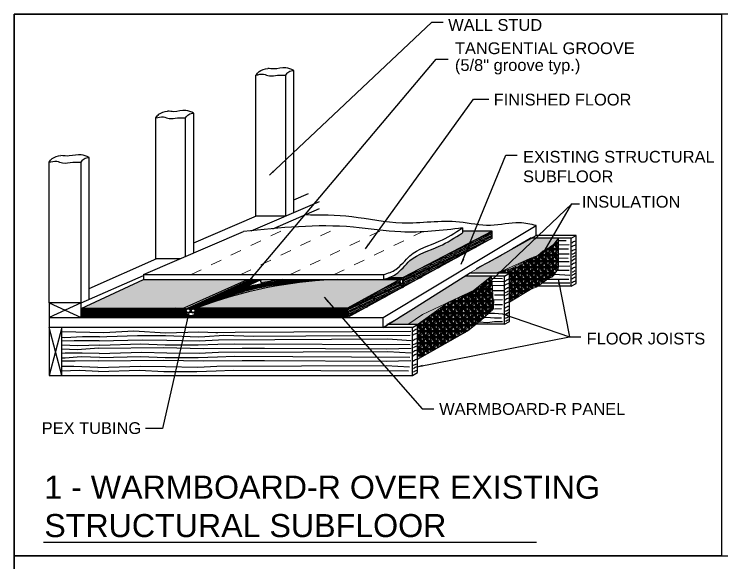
# Paper-space layout 'WB-R INST' of a CAD drawing. Header units: inches. Extents: x 0.2 to 34.4, y 0.5 to 23.
# Drawn here: x 0.19 to 6.58, y 18.05 to 23 of the extents above; entities that cross this region are included whole.
import ezdxf
from ezdxf.enums import TextEntityAlignment as Align

# ---------------------------------------------------------------- set-up
doc = ezdxf.new("R2010")
doc.units = ezdxf.units.IN
doc.header["$MEASUREMENT"] = 0
doc.linetypes.add('ACAD_ISO07W100', pattern=[3, 0, -3])
for name, color, linetype, lineweight in [('B_Schedules', 7, 'Continuous', 13), ('D_insulation', 211, 'Continuous', 13), ('D_insulation paper', 42, 'Continuous', 13), ('W_Grooves', 7, 'Continuous', 5), ('W_Panel', 7, 'Continuous', 40)]:
    doc.layers.add(name, color=color, linetype=linetype, lineweight=lineweight)
for name, color, linetype in [('D_Details', 7, 'Continuous'), ('D_i joists', 44, 'Continuous'), ('D_PEX TUBING', 6, 'Continuous'), ('D_wall', 7, 'Continuous'), ('S_PANEL DETAIL', 7, 'Continuous'), ('Title Block', 7, 'Continuous')]:
    doc.layers.add(name, color=color, linetype=linetype)
doc.styles.get("Standard").update_dxf_attribs({"font": 'arial.ttf'})
doc.dimstyles.get("Standard").update_dxf_attribs({"dimtxt": 4, "dimasz": 6, "dimexe": 0.18, "dimexo": 0.0625, "dimgap": 0.09, "dimtad": 0, "dimtih": 1, "dimtoh": 1, "dimdec": 4, "dimzin": 0, "dimdsep": 46, "dimlunit": 4, "dimtxsty": 'Standard', "dimcen": 0.09, "dimadec": 0, "dimazin": 0, "dimtfac": 1, "dimtdec": 4, "dimtofl": 0, "dimtmove": 0, "dimatfit": 3, "dimfxl": 1, "dimtolj": 1, "dimtzin": 0, "dimarcsym": 0})

# ---------------------------------------------------------------- blocks, each defined once
blk = doc.blocks.new('WB-R Title Block')
at = {"layer": 'Title Block', "lineweight": 30}
blk.add_lwpolyline([(0, 0), (31.625, 0), (31.625, 22.49999999999989), (0, 22.49999999999989)], close=True, dxfattribs=at)
at = {"layer": 'Title Block'}
for tag, p in [('DATE', (33.4044857359095, 1.9336289545912)), ('DESIGNER', (33.50615060784051, 1.286022669292265)), ('REVIEWED', (33.64260138422199, 0.9866890324118458))]:
    blk.add_attdef(tag, text='', height=0.125, dxfattribs=at).set_placement(p, align=Align.MIDDLE_CENTER)
blk = doc.blocks.new('WB-R Over Existing Subfloor')
at = {"layer": 'D_insulation'}
h = blk.add_hatch(dxfattribs=at)
h.set_pattern_fill('ESCHER', color=256, scale=6, style=0)
h.set_pattern_definition([(59.99999999999999, (1143.065734798249, -1118.747225983207), (-7.199999997187184, -1.623978285181238e-09), [6.600000000000001, -0.6000000000000001]), (180, (1143.065734798249, -1118.747225983207), (3.599999999999999, -6.235382904), [6.600000000000001, -0.6000000000000001]), (300.0000000000001, (1143.065734798249, -1118.747225983207), (7.199999997187184, -1.623978285181238e-09), [6.600000000000001, -0.6000000000000001]), (59.99999999999999, (1143.665734798249, -1118.747225983207), (-7.199999997187184, -1.623978285181238e-09), [1.2, -6]), (300.0000000000001, (1143.665734798249, -1118.747225983207), (7.199999997187184, -1.623978285181238e-09), [1.2, -6]), (59.99999999999999, (1142.765734798249, -1118.227610743206), (-7.199999997187184, -1.623978285181238e-09), [1.2, -6]), (180, (1142.765734798249, -1118.227610743206), (3.599999999999999, -6.235382904), [1.2, -6]), (300.0000000000001, (1142.765734798249, -1119.266841223207), (7.199999997187184, -1.623978285181238e-09), [1.2, -6]), (180, (1142.765734798249, -1119.266841223207), (3.599999999999999, -6.235382904), [1.2, -6]), (59.99999999999999, (1140.665734798249, -1118.747225983207), (-7.199999997187184, -1.623978285181238e-09), [1.2, -6]), (300.0000000000001, (1140.665734798249, -1118.747225983207), (7.199999997187184, -1.623978285181238e-09), [1.2, -6]), (59.99999999999999, (1144.265734798249, -1120.825686949207), (-7.199999997187184, -1.623978285181238e-09), [1.2, -6]), (180, (1144.265734798249, -1120.825686949207), (3.599999999999999, -6.235382904), [1.2, -6]), (300.0000000000001, (1144.265734798249, -1116.668765017206), (7.199999997187184, -1.623978285181238e-09), [1.2, -6]), (180, (1144.265734798249, -1116.668765017206), (3.599999999999999, -6.235382904), [1.2, -6]), (0, (1144.265734798249, -1117.707995497207), (-3.6, 6.235382904), [4.199999999999999, -3]), (0, (1144.265734798249, -1119.786456469206), (-3.6, 6.235382904), [4.199999999999999, -3]), (120, (1143.365734798248, -1117.188380257207), (-7.199999997187184, 1.623980949716497e-09), [4.199999999999995, -2.999999999999998]), (120, (1141.565734798249, -1118.227610743206), (-7.199999997187184, 1.623980949716497e-09), [4.199999999999995, -2.999999999999998]), (240, (1141.565734798249, -1119.266841223207), (3.599999997187182, -6.235382905623981), [4.199999999999999, -3]), (240, (1143.365734798248, -1120.306071709207), (3.599999997187182, -6.235382905623981), [4.199999999999999, -3])])
h.paths.add_polyline_path([(546.3424889511589, 272.092486380744), (541.1697166939193, 265.3609220901844), (537.6354607975154, 263.2136065876102), (530.2735611568714, 258.8298915631594), (524.6045631827365, 254.0705809530327), (516.486523991618, 251.0310074335712), (503.972751534915, 242.906435460769), (480.6765740107439, 235.5121187994073), (495.163351333169, 235.5121187994073), (495.0757375010508, 205.3211720245781), (517.1434615586113, 218.7547838812743), (519.5393035806992, 219.8433203841259), (523.7864513744644, 221.4761375964436), (526.8356876313846, 223.4355057931671), (531.9675126119328, 227.1480112619747), (535.4523513415406, 229.9782236106685), (539.1550007815167, 231.6110283649168), (541.7686345658076, 234.0058186375818), (543.6199592858247, 236.8360309862755), (545.9068864785295, 239.7750895103954), (546.3424889511589, 243.0407114769614)])
h = blk.add_hatch(dxfattribs=at)
h.set_pattern_fill('ESCHER', color=256, scale=6, style=0)
h.set_pattern_definition([(59.99999999999999, (1123.820957276956, -1129.283038678106), (-7.199999997187184, -1.623978285181238e-09), [6.600000000000001, -0.6000000000000001]), (180, (1123.820957276956, -1129.283038678106), (3.599999999999999, -6.235382904), [6.600000000000001, -0.6000000000000001]), (300.0000000000001, (1123.820957276956, -1129.283038678106), (7.199999997187184, -1.623978285181238e-09), [6.600000000000001, -0.6000000000000001]), (59.99999999999999, (1124.420957276956, -1129.283038678106), (-7.199999997187184, -1.623978285181238e-09), [1.2, -6]), (300.0000000000001, (1124.420957276956, -1129.283038678106), (7.199999997187184, -1.623978285181238e-09), [1.2, -6]), (59.99999999999999, (1123.520957276956, -1128.763423438106), (-7.199999997187184, -1.623978285181238e-09), [1.2, -6]), (180, (1123.520957276956, -1128.763423438106), (3.599999999999999, -6.235382904), [1.2, -6]), (300.0000000000001, (1123.520957276956, -1129.802653918106), (7.199999997187184, -1.623978285181238e-09), [1.2, -6]), (180, (1123.520957276956, -1129.802653918106), (3.599999999999999, -6.235382904), [1.2, -6]), (59.99999999999999, (1121.420957276956, -1129.283038678106), (-7.199999997187184, -1.623978285181238e-09), [1.2, -6]), (300.0000000000001, (1121.420957276956, -1129.283038678106), (7.199999997187184, -1.623978285181238e-09), [1.2, -6]), (59.99999999999999, (1125.020957276956, -1131.361499644107), (-7.199999997187184, -1.623978285181238e-09), [1.2, -6]), (180, (1125.020957276956, -1131.361499644107), (3.599999999999999, -6.235382904), [1.2, -6]), (300.0000000000001, (1125.020957276956, -1127.204577712106), (7.199999997187184, -1.623978285181238e-09), [1.2, -6]), (180, (1125.020957276956, -1127.204577712106), (3.599999999999999, -6.235382904), [1.2, -6]), (0, (1125.020957276956, -1128.243808192106), (-3.6, 6.235382904), [4.199999999999999, -3]), (0, (1125.020957276956, -1130.322269164106), (-3.6, 6.235382904), [4.199999999999999, -3]), (120, (1124.120957276955, -1127.724192952106), (-7.199999997187184, 1.623980949716497e-09), [4.199999999999996, -2.999999999999998]), (120, (1122.320957276956, -1128.763423438106), (-7.199999997187184, 1.623980949716497e-09), [4.199999999999996, -2.999999999999998]), (240, (1122.320957276956, -1129.802653918106), (3.599999997187182, -6.235382905623981), [4.199999999999999, -3]), (240, (1124.120957276955, -1130.841884404106), (3.599999997187182, -6.235382905623981), [4.199999999999999, -3])])
h.paths.add_polyline_path([(478.7059337809114, 206.7443902662772), (477.8525794404486, 210.4636601845259), (477.6770581952514, 215.8105161008334), (477.5015369500543, 221.15737201714), (477.3023743414633, 223.0825474466183), (477.1032117328723, 225.0077228760965), (476.7472085365989, 228.6860937183246), (476.3912053403255, 232.3644645605518), (457.6511487980406, 217.7496066168042), (445.2958004175416, 211.732823387697), (431.7262346025673, 205.4082262029542), (399.3718653442629, 182.5995373615187), (399.3718653442629, 145.9646613981931), (451.2962220268018, 175.1555593576913), (465.4747698585779, 186.3533469593085), (478.3112292291989, 198.0356844512271), (478.7453008515076, 199.0278446079683), (478.7911730220949, 199.6023085079833)])
at = {"layer": 'D_insulation paper'}
for points in [[(515.6744730743994, 250.4474702252082), (524.6095643745575, 254.1578367205111), (530.3268182415923, 258.8283615932705), (542.8358451205968, 266.7622425066456), (546.2271289951823, 271.8756876233638), (516.9169513702, 271.8756876233638), (498.445059675978, 261.2481191319011), (473.8247586881625, 247.4583166567918), (453.5412395601288, 235.5121187994073), (480.6765740107439, 235.5121187994073), (488.9591602405635, 238.0036567690395), (497.2417464703831, 240.4951947386717)], [(476.3388743407122, 232.3911979152654), (448.6960404981437, 232.5348412323574), (395.2431595719609, 198.8751305140022), (379.4171534761335, 189.0405787369518), (367.2332986088659, 182.1784221660919), (398.9583989460734, 182.1860672655894), (431.1040785565965, 205.2578269565674), (457.6210541405744, 217.7566220796652)]]:
    blk.add_hatch(color=256, dxfattribs=at).paths.add_polyline_path(points)
at = {"layer": 'W_Grooves', "ltscale": 0.8}
h = blk.add_hatch(dxfattribs=at)
h.set_pattern_fill('AR-SAND', color=93, scale=0.99)
h.set_pattern_definition([(37.50000000000001, (1087.236274961033, -1148.314442165654), (-0.06236342452851208, 1.907555531323027), [0, -1.5048, 0, -1.683, 0, -1.60875]), (7.499999999999999, (1087.236274961033, -1148.314442165654), (1.75207893821505, 2.793924604577443), [0, -0.8118, 0, -1.3563, 0, -0.51975]), (327.5, (1086.018574961034, -1148.314442165654), (3.08300044313398, 0.005602463001594853), [0, -0.495, 0, -1.782, 0, -2.3265]), (317.5, (1086.018574961034, -1148.314442165654), (2.97606533852657, 0.8688988092849066), [0, -0.2475, 0, -1.1682, 0, -1.3365])])
edge = h.paths.add_edge_path()
edge.add_line((477.0578338489304, 279.4903778437401), (446.1190840333875, 279.4225274269993))
edge.add_line((446.1190840333875, 279.4225274269993), (446.1190840333875, 277.6085517744104))
edge.add_spline(control_points=[(446.1190840333875, 277.6085517744104), (438.3449537416442, 272.5733663988901), (421.0102125452837, 261.3459194582276), (392.8633829229138, 254.4554142168151), (380.8334009976793, 235.9877635193418), (372.5209693506466, 232.0987721239794), (370.2130924051849, 231.209902617169)], knot_values=[6.526830471109463, 6.526830471109463, 6.526830471109463, 6.526830471109463, 34.34241451801503, 68.5499677975873, 88.89485326417784, 96.26559115574706, 96.26559115574706, 96.26559115574706, 96.26559115574706], degree=3, periodic=0)
edge.add_line((370.2130924051849, 231.2099026171691), (384.5190397249462, 231.2099026171691))
edge.add_line((384.5190397249462, 231.2099026171691), (477.0578338489304, 279.4903778437401))
edge = h.paths.add_edge_path()
edge.add_ellipse((305.6495461199411, -84.60140351635619), major_axis=(369.9861799333856, 68.54698400630978), ratio=0.8280248323377262, start_angle=79.69620310133868, end_angle=102.5892979505117)
edge.add_line((169.613021183431, 199.4501665098505), (326.4410584308353, 199.2143337533107))
edge.add_line((326.4410584308353, 199.2143337533107), (380.7801692269895, 229.094912294805))
edge.add_line((380.7801692269895, 229.094912294805), (363.9873659134435, 229.0949122948041))
edge.add_spline(control_points=[(363.9873659134435, 229.0949122948041), (363.9681299631994, 229.0888044168545), (363.9488939559788, 229.0826966240722), (363.9296579487582, 229.0765888312899)], knot_values=[0, 0, 0, 0, 0.05922461868109836, 0.05922461868109836, 0.05922461868109836, 0.05922461868109836], degree=3, periodic=0)
edge.add_line((363.9296581926593, 229.0765888312899), (315.9847482602302, 229.0765888312899))
h.paths.add_polyline_path([(113.6448821641734, 229.0765888312899), (48.63137967887081, 198.7901196361681), (156.20069072349, 199.4496441646061), (222.0255724624221, 229.0765888312899)])
at = {"layer": 'W_Panel', "lineweight": -2}
h = blk.add_hatch(dxfattribs=at)
h.set_pattern_fill('DOLMIT', color=42, scale=5.621654843492814, angle=25, style=0)
h.set_pattern_definition([(25.00000000000001, (1087.236274961033, -1148.314442165654), (-0.5939534995157791, 1.273737390172459), []), (70, (1087.236274961033, -1148.314442165654), (-3.735381773108388, 1.359567779031963), [1.987555130661983, -3.975110261323966])])
h.paths.add_polyline_path([(384.5190397249462, 231.2099026171691), (384.5309283559618, 225.9213024295204, -0.1238230055367333), (384.195130608452, 223.755399506601, -0.4655114828673117), (381.7291930080828, 223.0948180788146, -0.2740279325964511), (380.7872993930068, 225.3499123848487), (380.7801692269895, 228.9678611495146), (326.4410584308353, 199.2143337533107), (326.4410584308353, 189.3920675661557), (477.0578338489304, 272.0014694997089), (477.0578338489304, 279.4903778437401)])
h = blk.add_hatch(dxfattribs=at)
h.set_pattern_fill('DOLMIT', color=42, scale=5.621654843492814, style=0)
h.set_pattern_definition([(0, (-43925.41771718, 18627.12033516641), (0, 1.405413710873203), []), (45, (-43925.41771718, 18627.12033516641), (-2.81082741702975, 2.81082741702975), [1.987555130661984, -3.975110261323968])])
edge = h.paths.add_edge_path()
edge.add_line((326.4410584308353, 199.2143337533107), (169.6130211834316, 199.4501665098505))
edge.add_arc((169.6787726229832, 197.9411664223389), 1.51043189714553, 92.49496242504624, 163.9685621617705)
edge.add_line((168.2270809529655, 198.3582944735608), (167.9410002718923, 195.1257961946712))
edge.add_arc((162.7874640786304, 197.1099417366968), 5.522297422922136, 201.0646175907815, 338.94296416086445, ccw=False)
edge.add_line((157.6341904855799, 195.125114262486), (157.5340424856586, 198.6599894985447))
edge.add_arc((156.4209358248536, 198.300714672645), 1.169651588659229, 17.88840101947465, 100.8940372669664)
edge.add_line((156.1998795695272, 199.4492872523424), (48.63130527109934, 198.7900849733878))
edge.add_line((48.63130527109934, 198.7900849733887), (48.63130527109934, 189.3920675661557))
edge.add_line((48.63130527109934, 189.3920675661557), (326.4410584308353, 189.3920675661557))
edge.add_line((326.4410584308353, 189.3920675661557), (326.4410584308353, 199.2143337533107))
at = {"layer": 'D_i joists', "color": 24}
for p, q in [((270.4457759759607, 298.9094007590802), (270.4457759759607, 446.7496146514259)), ((230.9060589151559, 295.2669298631899), (230.9060589151559, 441.8387255899961)), ((261.939866611232, 295.266929863189), (261.939866611232, 441.8387255899961)), ((166.0637623328221, 256.6670039884093), (166.0637623328221, 402.2608830965364)), ((126.5240452720172, 250.7781983083296), (126.5240452720172, 397.3499940351649)), ((157.5578529681516, 253.0178784457858), (157.5578529681516, 397.3499940351649)), ((57.13721463571164, 208.4564765853556), (57.13721463571164, 356.2136570750145)), ((15.22659201156785, 204.7374156483966), (15.22659201156785, 351.3027680136429)), ((48.63130527109934, 204.7309722868367), (48.63130527109934, 351.3027680136429)), ((270.4457759759607, 311.9843438624848), (285.7353557028764, 318.5317742168027)), ((225.7558397625926, 279.7719064575958), (297.3069959266486, 310.4121346471511)), ((248.3494052610531, 281.9945495039865), (297.3069959266486, 302.9595741105104)), ((166.0637623328221, 267.2850142027692), (231.4072188110858, 295.2669298631899)), ((230.9060589151559, 295.2669298631899), (261.939866611232, 295.2669298631899)), ((363.5911473803062, 189.3577506822467), (523.0653606637934, 285.189645329443)), ((523.0653606637934, 275.0379216070105), (523.0653606637934, 285.189645329443)), ((473.8247586881625, 247.4583166567918), (523.0653606637934, 275.0379216070105)), ((564.6669606955766, 275.0648815869636), (523.1041785739872, 275.0648815869636)), ((559.5186211782784, 272.092486380744), (564.6669606955766, 275.0648815869636)), ((564.6669606955766, 225.0210342768978), (564.6669606955766, 275.0648815869636)), ((559.5186211782784, 272.092486380744), (516.7961776094671, 272.092486380744)), ((554.2479657820004, 269.4475754061705), (546.3424889511589, 269.3500461545764)), ((559.5186211782784, 222.0486390706492), (559.5186211782784, 272.092486380744)), ((460.9352496952306, 240.5695398546677), (486.7142676810945, 254.3470934589168)), ((57.13721463571164, 219.6242977637612), (127.5169945173984, 250.7781983083296)), ((126.5240452720172, 250.7781983083296), (152.3372827157636, 250.7781983083296)), ((546.3424889511589, 247.9551781206965), (557.5075557144519, 247.8309628020206)), ((48.63130527109934, 204.7309720290959), (113.5409402316654, 233.1607530701222)), ((395.2431595719609, 198.8751305140022), (453.5412395601288, 235.5121187994073)), ((490.0150118158708, 232.5397235932169), (448.6960404981437, 232.5348412323574)), ((495.163351333169, 235.5121187994073), (453.5412395601288, 235.5121187994073)), ((487.7706728987905, 229.8075846459824), (475.7442541927958, 230.1217899460744)), ((490.0150118158708, 232.5397235932169), (495.163351333169, 235.5121187994073)), ((490.0150118158708, 182.4958762831511), (490.0150118158708, 232.5397235932169)), ((495.163351333169, 185.4682714893706), (495.163351333169, 235.5121187994073)), ((559.5186211782784, 222.0486390706492), (524.6773978822675, 222.0486390706492)), ((529.6480463232656, 225.4700445904737), (558.2095134840274, 225.6176832303745)), ((559.5186211782784, 222.0486390706492), (564.6669606955766, 225.0210342768978)), ((478.4184585152652, 207.9973259543704), (487.9271865669798, 208.2680312384609)), ((15.22659201156785, 204.7374156483966), (48.63137967887087, 189.3920696283449)), ((48.63137967887087, 204.7309722868367), (15.22659201156785, 189.3920696283449)), ((363.5911473803062, 179.2060269599015), (395.2431595719609, 198.8751305140022)), ((15.22659201156785, 189.064792655), (15.22659201156785, 181.2447263199711)), ((48.63138449064718, 189.3920675661557), (363.5911473803062, 189.3920675661557)), ((363.5911473803062, 179.2060269599015), (363.5911473803062, 189.3577506822467)), ((479.5023099403988, 185.2418501728962), (487.8811017140906, 185.4064209055496)), ((490.0150118158708, 182.4958762831511), (495.163351333169, 185.4682714893706)), ((15.22659201156785, 181.2447263199711), (15.22659201156785, 174.5946246708036)), ((28.52679530990281, 129.1621796498357), (15.22659201156785, 179.2060269599015)), ((28.52679530990281, 179.2060269599015), (15.22659201156785, 129.1621796498357)), ((80.46894464652723, 179.2060269599015), (15.22659201156785, 179.2060269599015)), ((197.4097327078271, 179.2060269599015), (80.46894464652723, 179.2060269599015)), ((394.0170149552941, 179.2060269599015), (197.4097327078271, 179.2060269599015)), ((363.5911473803062, 179.2060269599015), (363.5911473803062, 179.2060269599015)), ((399.1653544726505, 182.1784221660919), (367.2332986088659, 182.1784221660919)), ((394.0170149552941, 179.2060269599015), (399.1653544726505, 182.1784221660919)), ((394.0170149552941, 129.1621796498357), (394.0170149552941, 179.2060269599015)), ((399.1653544726505, 132.134574855997), (399.1653544726505, 182.1784221660919)), ((490.0150118158708, 182.4958762831511), (460.5904717778249, 182.4958762831511)), ((15.22659201156785, 174.5946246708036), (15.22659201156785, 164.4085820023602)), ((31.62685457854968, 168.2580093182614), (28.52679530990281, 168.553048843808)), ((41.24977587092872, 165.1222704904494), (28.52679530990281, 164.9735667096675)), ((50.03592293382826, 169.3032550521593), (31.62685457854968, 168.2580093182614)), ((67.50455983040592, 164.9950723539505), (41.24977587092872, 165.1222704904494)), ((67.67822020360472, 169.2469341891692), (50.03592293382826, 169.3032550521593)), ((45.22446228766785, 159.8960401948125), (28.52679530990281, 160.7899388031501)), ((44.59687822055275, 155.9241047798705), (28.52679530990281, 156.4366247626594)), ((67.29985702869453, 157.4734420175946), (44.59687822055275, 155.9241047798705)), ((68.25048848415463, 160.7979301071309), (45.22446228766785, 159.8960401948125)), ((67.29985702869453, 157.4734420175946), (134.2618939554013, 158.0731053210029)), ((176.6067222817146, 157.2822610589201), (216.4226467538901, 157.5844299604933)), ((216.4226467538901, 157.5844299604933), (239.852097348652, 157.5908767798674)), ((239.852097348652, 157.5908767798674), (366.8049602194878, 156.8868360058395)), ((366.8049602194878, 156.8868360058395), (392.5595365713889, 157.6200465751454)), ((32.04524033521739, 152.1612185116965), (28.52679530990281, 152.0272750388822)), ((49.82672733946674, 152.1612185116965), (32.04524033521739, 152.1612185116965)), ((48.57156463735009, 148.6073813903195), (32.04524033521739, 146.934986589883)), ((68.20129421247839, 147.7603960550614), (48.57156463735009, 148.6073813903195)), ((67.45536555867147, 151.9575383018228), (49.82672733946674, 152.1612185116965)), ((32.04524033521739, 146.934986589883), (28.52679530990281, 147.0852434118851)), ((42.29574569465331, 144.0082969087807), (28.52679530990281, 144.0921958000681)), ((67.25066275701829, 144.4359079655251), (42.29574569465331, 144.0082969087807)), ((67.25066275701829, 144.4359079655251), (134.2126996836669, 145.0355712689334)), ((134.2126996836669, 145.0355712689334), (176.5575280100384, 144.2447270068214)), ((176.5575280100384, 144.2447270068214), (216.3734524821557, 144.5468959083655)), ((216.3734524821557, 144.5468959083655), (239.8029030769758, 144.5533427277105)), ((239.8029030769758, 144.5533427277105), (366.7557659477534, 143.8493019536827)), ((366.7557659477534, 143.8493019536827), (392.5103422996544, 144.5825125230758)), ((41.04058299253666, 138.573017466405), (28.52679530990281, 138.573017466405)), ((46.4796249897845, 134.182983757898), (28.52679530990281, 133.6164432929063)), ((65.97295276226214, 137.5140114964443), (41.04058299253666, 138.573017466405)), ((15.22659201156785, 129.1621796498357), (25.00045171006786, 129.1621796498357)), ((15.22659201156785, 129.1621796498357), (189.5501398018605, 129.1621796498357)), ((65.4223155671425, 129.1621796498357), (394.0170149552941, 129.1621796498357)), ((394.0170149552941, 129.1621796498357), (399.1653544726505, 132.134574855997))]:
    blk.add_line(p, q, dxfattribs=at)
at = {"layer": 'D_i joists', "color": 24, "linetype": 'Continuous'}
for p, q in [((473.8306797512269, 193.9579797165925), (479.5023099403988, 193.9356211911063)), ((471.2896494736706, 189.6718008621237), (479.5023099403988, 189.1094827615589)), ((472.2324050317329, 184.4057158993082), (479.5023099403988, 185.2418501728962))]:
    blk.add_line(p, q, dxfattribs=at)
at = {"layer": 'D_i joists', "color": 24}
for points in [[(546.3424889511589, 265.2803369979656), (557.3661869229909, 265.4313347107955)], [(546.3424889511589, 260.9956430649318), (556.577144866802, 261.1382492224502)], [(546.3424889511589, 255.8826450116458), (557.5199004248643, 255.8721642596929)], [(546.3424889511589, 251.5436547331037), (556.4357326906684, 251.442980929015)], [(545.1134955501693, 238.7554582871953), (557.2791026364357, 238.9249696508332)], [(546.3424889511589, 243.0574423209464), (558.0681446926246, 243.2180551391784)], [(534.8722878095505, 229.5071249175808), (557.1376904603021, 229.2297013573689)], [(542.1529845193654, 234.593393563292), (558.2218581944398, 233.6588846880759)], [(475.3993024992451, 227.1716144395168), (489.8538126679414, 227.0623605551073)], [(477.3023743414633, 223.0825474466183), (489.0647706117525, 222.769275066762)], [(477.6202388456459, 217.5413884818645), (490.0075261698148, 217.5031901039465)], [(479.5023099403988, 213.1913916171461), (488.9233584356189, 213.0740067732395)], [(479.5023099403988, 202.893960257351), (487.7397329226878, 203.0067928144117)], [(479.5023099403988, 198.6099241610491), (486.9506908664989, 198.7137073260665)], [(479.5023099403988, 193.9356211911063), (487.8934464245613, 193.4476223632219)], [(463.6413190924723, 184.9053430804624), (472.2324050317329, 184.4057158993082)], [(469.0873428417181, 189.6411146828605), (471.2896494736706, 189.6718008621237)], [(479.5023099403988, 189.1094827615589), (486.8092786903653, 189.0184390325439)], [(28.52679530990281, 174.7391832892017), (72.26477195409097, 173.9894328509681)], [(72.26477195409097, 173.9894328509681), (103.684044488291, 175.4832591459262), (136.7796512686109, 173.380523372819), (171.4098196260675, 174.5195057834781), (190.1868575170447, 173.9342015847205)], [(75.57098918896372, 169.5759791556329), (107.3662388489392, 170.6644900053207), (136.5166372499007, 170.5768760633064), (171.0371074721843, 169.3810445036788), (177.7892319883031, 169.8198569706574)], [(177.7892319883031, 169.8198569706574), (197.5265392966612, 171.102560879749), (228.7375273122379, 170.1388063531185), (391.629125723739, 170.9273329956623)], [(189.2238672535095, 173.9642192183228), (191.1498477805799, 173.904183951031), (209.3621663364975, 174.1690500153627), (392.4181677799279, 175.2204184840075)], [(67.50455983040592, 164.9950723539505), (112.1440118197279, 166.3714056811577), (138.0947194606342, 165.8457220289556), (171.7546988687754, 165.2702464910972), (191.7402308845703, 166.2837917391435), (368.3085563685818, 167.0723172175049), (392.5718812818013, 165.6612480328467)], [(67.67822020360472, 169.2469341891692), (75.57098918896372, 169.5759791556329)], [(68.25048848415463, 160.7979301071309), (111.0598440855902, 161.9422223504507), (136.2406243377991, 160.8410631604193), (170.6705311346377, 160.8410631604193), (191.0388614356561, 161.5526365405522), (208.6147999518362, 162.1861506535779), (391.4877135476054, 161.2320647021688)], [(67.45536555867147, 151.9575383018228), (112.0948175480517, 153.3338716290591), (138.045525188958, 152.8081879767988), (171.7055045970992, 152.2327124390276), (191.6910366128359, 153.2462576869866), (368.2593620969055, 154.0347831653771), (392.5226870100669, 152.6237139807481)], [(68.20129421247839, 147.7603960550614), (111.0106498138557, 148.9046882983812), (136.1914300660646, 147.8035291083206), (170.6213368629033, 147.8035291083206), (190.9896671639799, 148.5151024884535), (208.5656056801599, 149.1486166014211), (391.4385192759291, 148.1945306500702)], [(65.97295276226214, 137.5140114964443), (110.6124047515841, 138.8903448236806), (136.5631123924904, 138.3646611714203), (170.2230918006317, 137.7891856335909), (190.2086238163683, 138.8027308816081), (366.7769493003798, 139.5912563599986), (391.0402742136575, 138.1801871753114)], [(66.71888141601084, 133.3168692496829), (109.5282370174464, 134.4611614930027), (134.7090172696553, 133.3600023028839), (169.1389240664357, 133.3600023028839), (189.5072543674542, 134.071575683075), (207.0831928836924, 134.7050897960426), (389.9561064794616, 133.7510038446335)]]:
    blk.add_lwpolyline(points, dxfattribs=at)
for points in [[(15.22659201156785, 189.3920696283449), (48.63137967887087, 189.3920696283449), (48.63137967887087, 204.7309722868367), (15.22659201156785, 204.7374156483966)], [(15.22659201156785, 179.2060269599015), (15.22659201156785, 129.1621796498357), (28.52679530990281, 129.1621796498357), (28.52679530990281, 179.2060269599015)]]:
    blk.add_lwpolyline(points, close=True, dxfattribs=at)
for centre, radius, start, end in [((566.8255791001648, 259.5542972040121), 9.974094452475457, 106.9358145461386, 133.0602983264012), ((565.7859500645936, 251.8080100136567), 8.76363121523028, 102.2531004021021, 130.8395572903954), ((565.9575467875038, 256.0017777399325), 9.098247033877232, 103.865880680534, 129.2266273524736), ((557.5484346472003, 265.7324268565271), 10.64562289766557, 285.2736186693242, 305.8098145795803), ((568.1564040713638, 242.337138789705), 12.24335325881595, 110.2137455836392, 128.6979049198858), ((566.8255791001648, 240.973956779867), 9.974094452475457, 106.9358145461386, 133.0602983264012), ((565.9575467875038, 237.4214373157583), 9.098247033877232, 103.865880680534, 129.2266273524736), ((565.7859500645936, 233.2276695895407), 8.76363121523028, 102.2531004021021, 130.8395572903954), ((557.5484346472003, 247.152086432382), 10.64562289766557, 285.2736186693242, 305.8098145795803), ((497.3577879592121, 219.7095044904263), 9.974094452475457, 106.9358145461386, 133.0602983264012), ((566.8255791001648, 221.9669000773274), 9.974094452475457, 106.9358145461386, 133.0602983264012), ((568.1564040713638, 223.7567983655308), 12.24335325881595, 110.2137455836392, 128.6979049198858), ((496.489755646493, 216.1569850262595), 9.098247033877232, 103.865880680534, 129.2266273524736), ((565.9575467875038, 218.4143806132188), 9.098247033877232, 103.865880680534, 129.2266273524736), ((496.3181589235828, 211.9632173000418), 8.76363121523028, 102.2531004021021, 130.8395572903954), ((488.0806435062477, 225.8876341428831), 10.64562289766557, 285.2736186693242, 305.8098145795803), ((498.688612930353, 202.4923460760319), 12.24335325881595, 110.2137455836392, 128.6979049198858), ((497.3577879592121, 200.2354618322852), 9.974094452475457, 106.9358145461386, 133.0602983264012), ((496.3181589235828, 192.4891746419589), 8.76363121523028, 102.2531004021021, 130.8395572903954), ((496.489755646493, 196.6829423681766), 9.098247033877232, 103.865880680534, 129.2266273524736), ((488.0806435062477, 206.4135914848002), 10.64562289766557, 285.2736186693242, 305.8098145795803), ((498.688612930353, 183.018303417949), 12.24335325881595, 110.2137455836392, 128.6979049198858), ((488.0806435062477, 199.0606732456354), 10.64562289766557, 285.2736186693242, 305.8098145795803), ((498.688612930353, 175.6653851788133), 12.24335325881595, 110.2137455836392, 128.6979049198858), ((401.4458696828297, 167.7172517722638), 9.974094452475457, 106.9358145461386, 133.0602983264012), ((400.4149196180006, 164.0242412055077), 9.098247033877232, 103.865880680534, 129.2266273524736), ((400.2101904905358, 158.6975551000787), 8.76363121523028, 102.2531004021021, 130.8395572903954), ((392.1066921426172, 171.6817030889788), 10.64562289766557, 285.2736186693242, 305.8098145795803), ((401.4458696828297, 145.9992504772081), 9.974094452475457, 106.9358145461386, 133.0602983264012), ((402.7146615667225, 148.2864150221567), 12.24335325881595, 110.2137455836392, 128.6979049198858), ((400.4149196180006, 142.3062399104519), 9.098247033877232, 103.865880680534, 129.2266273524736), ((400.2101904905358, 136.979553805023), 8.76363121523028, 102.2531004021021, 130.8395572903954), ((392.1066921426172, 149.9637017939231), 10.64562289766557, 285.2736186693242, 305.8098145795803), ((402.7146615667225, 126.5684137270719), 12.24335325881595, 110.2137455836392, 128.6979049198858), ((402.7146615667225, 122.9146479907204), 12.24335325881595, 110.2137455836392, 128.6979049198858)]:
    blk.add_arc(centre, radius, start, end, dxfattribs=at)
for points in [[(270.2961539353928, 446.8406614866053), (262.1330965798916, 449.5869866812081), (249.6864856276297, 448.3635777200052), (243.1322548470562, 449.0053528115914)], [(230.9060589151559, 441.946555299126), (234.1599294518455, 445.6167838091151), (243.1322548470562, 449.0053528115914)], [(230.9060589151559, 441.946555299126), (238.8722179413526, 442.8582341419187), (244.9935017935568, 441.2270211093946), (253.3592559389872, 441.8387255899961), (261.939866611232, 441.8387255899961)], [(261.939866611232, 441.8387255899961), (265.1937371479798, 445.5089541000143), (270.4457759759607, 446.8574443604975)], [(126.5240452720172, 397.4578237442656), (129.7779158087069, 401.1280522542256), (138.7502412039757, 404.5166212567019)], [(126.5240452720172, 397.4578237442656), (134.4902042982139, 398.3695025870293), (140.6114881504764, 396.7382895545343), (148.9772422958486, 397.3499940351649), (157.5578529681516, 397.3499940351649)], [(165.9141402923124, 402.3519299317741), (157.7510829367529, 405.0982551263478), (145.3044719845493, 403.8748461650866), (138.7502412039757, 404.5166212567019)], [(157.5578529681516, 397.3499940351649), (160.8117235048994, 401.0202225450957), (166.0637623328221, 402.3687128056663)], [(15.22659201156785, 351.3027680136429), (18.4804625483157, 354.9729965236029), (27.45278794352635, 358.3615655260501)], [(56.98759259526014, 356.1968742011513), (48.82453523970071, 358.9431993957251), (36.37792428749708, 357.7197904344639), (27.45278794352635, 358.3615655260501)], [(48.63130527109934, 351.194938304513), (51.88517580784719, 354.865166814473), (57.13721463571164, 356.2136570750145)], [(15.22659201156785, 351.3027680136429), (23.19275103770633, 352.2144468563774), (29.31403489002696, 350.5832338239115), (40.05069459885453, 351.194938304513), (48.63130527109934, 351.194938304513)], [(523.0653606637934, 285.189645329443), (505.6057559449546, 288.1314741082133), (475.436055547907, 285.3209291847816), (442.9652881880465, 288.8980043885349), (383.1372106841591, 287.8759722778268), (330.7237695158183, 294.2636171941667), (281.730614817634, 296.2893272950232)]]:
    blk.add_spline(points, degree=3, dxfattribs=at)
at = {"layer": 'D_insulation'}
for points in [[(480.6765740107439, 235.5121187994073), (495.163351333169, 235.5121187994073), (495.163351333169, 205.5160606963318), (517.1434615586113, 218.7547838812743), (519.5393035806992, 219.8433203841259), (523.7864513744644, 221.4761375964436), (526.8356876313846, 223.435505793138), (531.9675126119328, 227.1480112619747), (535.4523513415406, 229.9782236106685), (539.1550007815167, 231.6110283649168), (541.7686345658076, 234.0058186375818), (543.6199592858247, 236.8360309862755), (545.9068864785295, 239.7750895103954), (546.3424889511589, 243.0407114769614), (546.3424889511589, 272.092486380744), (541.1697166939193, 265.3609220901844), (537.6354607975154, 263.2136065876102), (530.2735611568714, 258.8298915631303), (524.6045631827365, 254.0705809530327), (516.4865239916762, 251.0310074335712), (490.3304487240312, 239.2597850386219)], [(399.1653544726505, 182.1784221660919), (431.7262346025673, 205.4082262029542), (457.6511487980406, 217.7496066168042), (476.3912053403255, 232.3644645605518), (476.3912053403255, 232.3644645605518), (477.1032117328723, 225.0077228760965), (477.5015369500543, 221.15737201714), (477.5015369500543, 221.15737201714), (477.8525794404486, 210.4636601845259), (477.8525794404486, 210.4636601845259), (478.7059337809114, 206.7443902662772), (478.3112292291989, 198.0356844512271), (478.3112292291989, 198.0356844512271), (478.3112292291989, 198.0356844512271), (465.4747698585779, 186.3533469593085), (451.2962220268018, 175.1555593576913), (399.1653544726505, 145.5435462027663), (399.1653544726505, 182.1784221660919)]]:
    blk.add_lwpolyline(points, close=True, dxfattribs=at)
at = {"layer": 'D_insulation paper'}
for points in [[(453.5412395601288, 235.5121187994073), (473.8247586881625, 247.4583166567918), (498.445059675978, 261.2481191319011), (516.7961776094671, 272.092486380744), (546.1063552344494, 272.092486380744), (541.1697166939193, 265.3609220901844), (537.6354607975154, 263.2136065876102), (530.2735611568714, 258.8298915631303), (524.6045631827365, 254.0705809530327), (516.4865239916762, 251.0310074335712), (497.2417464703831, 240.4951947386717), (480.6765740107439, 235.5121187994073)], [(367.2332986088659, 182.1784221660919), (379.4171534761335, 189.0405787369518), (395.2431595719609, 198.8751305140022), (448.6960404981437, 232.5348412323574), (476.3912053403255, 232.3644645605518), (457.6511487980406, 217.7496066168042), (404.5871029726186, 192.7590318334687), (389.04091773439, 182.1784221660919)]]:
    blk.add_lwpolyline(points, close=True, dxfattribs=at)
at = {"layer": 'D_PEX TUBING', "color": 1}
for p, q in [((158.8968247848388, 198.9333757687473), (225.2300100510856, 229.0765888312899)), ((159.5183983040988, 199.0714017890805), (225.547843369879, 229.0765888312899)), ((160.2569514661955, 199.1868200991903), (226.0324068815771, 229.0765888312899)), ((161.0377877781939, 199.1404147992489), (226.9153627437372, 229.0765888312899)), ((161.5212400796663, 199.0023887789121), (227.7025552456835, 229.0765888312899)), ((162.1427575204798, 198.5882859287503), (229.2353478389523, 229.0765888312899)), ((162.4880886041719, 198.2431960887534), (230.8705969021903, 229.0765888312899)), ((165.4475641250465, 199.1802145612864), (233.0308508817106, 229.0765888312899)), ((165.9950762796852, 199.1215435688773), (234.0116629397962, 229.0765888312899)), ((205.4407636583892, 216.4921520237513), (235.038122854683, 229.0765888312899)), ((211.4589163711244, 218.5249550043782), (235.585560665495, 229.0765888312899)), ((215.1339650788232, 219.6267433970124), (236.0357490454498, 229.0765888312899)), ((216.8726294680364, 220.1267296698106), (236.3638158728882, 229.0765888312899)), ((364.4080642246481, 229.2351849683355), (381.7552852235985, 229.2073303585075)), ((364.8861489524897, 229.3877404885898), (381.9812016385367, 229.3965508407982)), ((365.1834668205884, 229.4829098017699), (382.1173017352576, 229.4759729458001)), ((365.36115073371, 229.5399376558998), (382.2478029982685, 229.5309294011922)), ((365.6888061666723, 229.6454716217213), (382.5978122708984, 229.58606919056)), ((380.7802756162819, 228.9138776936998), (381.521163948024, 228.9135719782889)), ((380.7714552006673, 224.8293619625838), (381.6872482171893, 224.8244421137369)), ((380.7781169881418, 225.2760955730018), (381.4115115281274, 225.2726928331458)), ((380.7813141026327, 228.3869347856125), (381.2585829989912, 228.3843707883034)), ((380.7824485470974, 227.811301351544), (381.1010659061994, 227.8095896664599)), ((380.7835819123211, 227.2362155399087), (381.0346034047343, 227.2348669952289)), ((380.7845284920713, 226.7559073634166), (381.0382864269632, 226.7545441179445)), ((380.7854023290947, 226.3125098925402), (381.0883393640834, 226.3108824457313)), ((380.7865648794741, 225.7226151136374), (381.2311281348593, 225.7202268184874)), ((380.8113513566168, 224.5434909408368), (381.9570733869023, 224.537335860914)), ((380.8593134556395, 224.3482297518876), (382.2506712668892, 224.3407550605543)), ((380.896902194916, 224.2303294603289), (382.7192776432457, 224.2260252276028)), ((165.7340213398129, 199.2094278094173), (194.4726574388769, 212.3289394883595)), ((166.3555948590802, 199.1404147992489), (194.4726574388769, 212.6152790287506)), ((169.6884999944978, 200.103252005023), (194.6636606332686, 211.8517234471419)), ((177.4023305447718, 202.9692974005047), (194.854663827653, 211.0881926546917)), ((183.7609783552653, 205.1877017472361), (195.0457231004912, 210.2291988226734)), ((189.2928407406653, 207.0308232504913), (195.1412246976834, 209.6565197418877)), ((166.9080797302231, 198.795324959252), (168.5070016779646, 199.547467822832)), ((162.6262098219595, 197.8981310379113), (163.4850606948239, 198.2884111781732)), ((162.6952984700765, 197.6220542080864), (163.1691640567933, 197.8373888296046)), ((167.3915320316955, 198.3122338880767), (168.2067308908117, 198.6914676582101)), ((167.5986858191536, 197.9671440480797), (168.1771063522538, 198.2255553362247)), ((167.8749282547215, 197.4150151775812), (168.1329342416848, 197.5308498115091))]:
    blk.add_line(p, q, dxfattribs=at)
for points in [[(262.5753326603663, 228.3246358881443), (272.7075978906269, 229.0765888312899)], [(262.5753326603663, 228.6109754285353), (268.849287080624, 229.0765888312899)], [(262.7663358547579, 227.8474198469266), (279.3288964190888, 229.0765888312899)], [(262.9573390491423, 227.0838890544765), (289.1066234376049, 229.0765888312899)], [(263.1483983219805, 226.2248952224581), (299.0305859179643, 229.0765888312899)], [(263.2438999191727, 225.6522161416724), (299.0305859179643, 229.0654425913808)], [(263.2438999191727, 224.8886853492222), (299.1260875151565, 228.615387898295)]]:
    blk.add_lwpolyline(points, dxfattribs=at)
for points in [[(194.4726574388769, 212.6152790287506, -0.07011394293117199), (262.5753326603663, 228.6109754285353, 0.02169219382559831)], [(194.4726574388769, 212.3289394883595, -0.07011394293117199), (262.5753326603663, 228.3246358881443, 0.02169219382559831)], [(194.6636606332686, 211.8517234471419, -0.07011394293117199), (262.7663358547579, 227.8474198469266, 0.02169219382559831)], [(194.854663827653, 211.0881926546917, -0.07011394293117199), (262.9573390491423, 227.0838890544765, 0.02169219382559831)], [(195.0457231004912, 210.2291988226734, -0.07011394293117199), (263.1483983219805, 226.2248952224581, 0.02169219382559831)], [(195.1412246976834, 209.6565197418877, -0.07011394293117199), (263.2438999191727, 225.6522161416724, 0.02169219382559831)], [(195.1412246976834, 208.8929889494375, -0.07011394293117199), (263.2438999191727, 224.8886853492222, 0.02169219382559831)]]:
    blk.add_lwpolyline(points, format="xyb", dxfattribs=at)
for centre, radius in [((160.2569514661955, 196.5790478373347), 2.607772261855312), ((165.4457220378899, 196.5790230481762), 2.601192165366333), ((160.2569514661955, 196.5790478373347), 1.94916853836429), ((165.4457220378899, 196.5790230481762), 1.924843490656092)]:
    blk.add_circle(centre, radius, dxfattribs=at)
for centre, major_axis, ratio in [((382.6474215180424, 226.9062003846193), (-0.1163897653858911, 2.679261275640824), 0.602191486557843), ((382.5975677776441, 226.9546631845042), (0.1029948567081005, -2.370914059782443), 0.5099387826965033)]:
    blk.add_ellipse(centre, major_axis=major_axis, ratio=ratio, dxfattribs=at)
at = {"layer": 'D_wall', "linetype": 'ACAD_ISO07W100', "lineweight": 0, "ltscale": 2}
for p, q in [((163.3356469657829, 234.1787471379821), (266.7779494447386, 284.3258736440866)), ((215.144562463096, 234.1787471379821), (318.8997637811935, 284.4775618537851)), ((266.5585205842672, 234.1787471379821), (361.6472606827738, 280.2762040270136)), ((312.4083240372202, 234.1787471379821), (404.1993501893703, 278.6775265567167))]:
    blk.add_line(p, q, dxfattribs=at)
at = {"layer": 'D_wall'}
for p, q in [((446.1190840333875, 282.7107100811027), (446.1190840333875, 277.6085517744104)), ((113.5409402316654, 234.1787471379821), (113.5409402316654, 229.0765888312899))]:
    blk.add_line(p, q, dxfattribs=at)
for points in [[(113.5409402316654, 234.1787471379821), (217.9147993932784, 278.9562423027965)], [(113.5409402316654, 234.1787471379821), (363.9296579487582, 234.1787471379821)], [(113.5409402316654, 229.0765888312899), (363.9296579487582, 229.0765888312899)]]:
    blk.add_lwpolyline(points, dxfattribs=at)
for points in [[(446.1190840333875, 282.7107100811027), (381.9822189661209, 278.5470444295643), (332.4245166912224, 283.5834572441636), (217.9147993932784, 278.9562423027965)], [(364.0415457564886, 234.2205925467042), (376.7351268083585, 239.5789669187998), (391.2889982205961, 253.795126441144), (422.0203803542827, 268.8197347065234), (446.1190840333875, 282.7107100811027)], [(363.9296579487582, 229.0765888312899), (376.7351268083585, 234.4768086121076), (391.2889982205961, 248.6929681344518), (422.0203803542827, 263.7175763998312), (446.1190840333875, 277.6085517744104)]]:
    blk.add_spline(points, degree=3, dxfattribs=at)
at = {"layer": 'S_PANEL DETAIL'}
for p, q in [((414.1299803176807, 497.0643575357381), (426.0674507158838, 497.0643575357381)), ((418.7221127468911, 458.5523214325694), (431.0820862716828, 458.5754987344926)), ((457.4873797193613, 417.0652579985563), (473.486050416639, 417.0652579985563)), ((491.3916250341645, 358.6240642162793), (503.3290954323675, 358.6240642162793)), ((560.0826518886352, 307.96205979761), (568.3102014085198, 307.96205979761)), ((363.9296579487582, 234.1787471379821), (363.9296579487582, 229.0765888312899)), ((557.6606847008261, 169.2103084062874), (569.5981550990291, 169.2103084062874)), ((404.3185214419645, 94.29563359060467), (416.2559918401676, 94.29563359060467)), ((133.4033519607074, 73.74885459870347), (115.8041068740167, 73.74249490939928))]:
    blk.add_line(p, q, dxfattribs=at)
at = {"layer": 'S_PANEL DETAIL', "color": 42}
blk.add_line((477.0578338489304, 272.0014694997089), (477.0578338489304, 279.4903778437401), dxfattribs=at)
at = {"layer": 'S_PANEL DETAIL', "color": 24}
for p, q in [((488.3854714605332, 239.7565824591429), (488.2451902023822, 239.7548518202084)), ((48.63130527109934, 189.3920696283449), (48.63130527109934, 202.9068837645164)), ((134.2618939554013, 158.0731053210029), (176.6067222817146, 157.2822610589201)), ((66.71888141601084, 133.3168692496829), (46.4796249897845, 134.182983757898))]:
    blk.add_line(p, q, dxfattribs=at)
at = {"layer": 'S_PANEL DETAIL', "color": 84}
for p, q in [((48.63137967887087, 198.7901196361681), (113.6448821641734, 229.0765888312899)), ((156.20069072349, 199.4496441646061), (222.0255724624221, 229.0765888312899))]:
    blk.add_line(p, q, dxfattribs=at)
at = {"layer": 'S_PANEL DETAIL', "color": 4}
blk.add_line((201.5900278390545, 189.3577506822467), (95.69634071038308, 189.3920696283449), dxfattribs=at)
at = {"layer": 'S_PANEL DETAIL', "color": 84}
blk.add_lwpolyline([(380.7801692269895, 228.9678611495146), (380.7872993930068, 225.3499123848487, 0.2740279325964442), (381.7291930080828, 223.0948180788146, 0.465511482867318), (384.195130608452, 223.755399506601, 0.1238230055367358), (384.5309283559618, 225.9213024295204), (384.5190397249462, 231.2099026171691)], format="xyb", dxfattribs=at)
at = {"layer": 'S_PANEL DETAIL', "color": 24}
blk.add_lwpolyline([(369.9639062798306, 184.6122155078037), (370.211704092806, 184.6091279844104)], dxfattribs=at)
at = {"layer": 'Title Block'}
blk.add_line((9.578113214737641, -44.48862355806045), (523.416158309753, -44.48862355806045), dxfattribs=at)
at = {"layer": 'W_Panel', "color": 84, "lineweight": -2}
for p, q in [((477.0578338489304, 279.4903778437401), (384.5190397249462, 231.2099026171691)), ((477.0578338489304, 279.4903778437401), (446.1190840333875, 279.4225274269993)), ((48.63137967887087, 198.7901196361681), (113.6448821641734, 229.0765888312899)), ((156.20069072349, 199.4496441646061), (222.0255724624221, 229.0765888312899)), ((326.4410584308353, 199.2143337533107), (380.7801692269895, 229.094912294805)), ((380.7801692269895, 228.9678611495146), (326.4410584308353, 199.2143337533107)), ((363.9296579487582, 229.0949122948041), (380.7801692269895, 229.094912294805)), ((370.1960111390854, 231.2099026171691), (384.5190397249462, 231.2099026171691))]:
    blk.add_line(p, q, dxfattribs=at)
at = {"layer": 'W_Panel', "color": 65, "lineweight": -2}
blk.add_line((48.63137967887087, 198.7901196361681), (156.20069072349, 199.4496441646061), dxfattribs=at)
blk.add_line((48.63137967887087, 198.7901196361681), (156.20069072349, 199.4496441646061), dxfattribs=at)
at = {"layer": 'W_Panel', "color": 42, "lineweight": -2}
blk.add_line((169.613021183437, 199.4501665098505), (326.4410584308353, 199.2143337533107), dxfattribs=at)
for points in [[(477.0578338489304, 272.0014694997089), (326.4410584308353, 189.3920675661557), (326.4410584308353, 199.2143337533107)], [(156.199289575803, 199.1556763694043), (48.63137967887087, 198.7901196361681), (48.63130527109934, 189.3920675661557), (326.4410584308353, 189.3920675661557), (326.4410584308353, 199.2143337533107), (169.4804997731626, 199.1594778507606)]]:
    blk.add_lwpolyline(points, dxfattribs=at)
at = {"layer": 'W_Panel', "color": 84, "lineweight": -2}
blk.add_lwpolyline([(156.20069072349, 199.4496441646061, -0.3785556552982601), (157.5340424856586, 198.6599894985447), (157.6341904855799, 195.125114262486, 0.4499254821788334), (166.0377060926476, 192.2974152431343, 0.1719723358583368), (167.9928251088495, 195.3273194075773), (168.2270809529655, 198.3582944735608, -0.3223822456341817), (169.613021183437, 199.4501665098505, 0.3914117150685011)], format="xyb", dxfattribs=at)
blk.add_arc((237.4400692403578, 227.6147003086644), 1.78396030187236, 124.9689785082278, 276.136277919655, dxfattribs=at)
for centre, major_axis, ratio, start_param, end_param in [((305.6495461199411, -84.60140351635619), (369.9861799333854, 68.54698400630973), 0.8280248323377262, 1.390961145456476, 1.790521026545901), ((284.8136595123487, 216.3534900697377), (105.275662618992, 10.34477008591883), 0.1475811184226837, 1.804176286422713, 2.020975929058249)]:
    blk.add_ellipse(centre, major_axis=major_axis, ratio=ratio, start_param=start_param, end_param=end_param, dxfattribs=at)
at = {"layer": 'S_PANEL DETAIL'}
for s, p in [('WALL STUD', (431.2671318874491, 488.0974128704975)), ('TANGENTIAL GROOVE', (438.3014385710958, 463.8629827426739)), ('(5/8" groove typ.)', (438.3014385710958, 446.329019190347))]:
    blk.add_text(s, height=12.25470874305242, dxfattribs=at).set_placement(p)
at = {"layer": 'S_PANEL DETAIL', "char_height": 12.25470874305242, "attachment_point": 1}
for s, insert, width in [('FINISHED FLOOR', (478.6499221573577, 422.6012985798943), 182.2061121493753), ('EXISTING STRUCTURAL \\PSUBFLOOR', (509.2978306314399, 363.0444628302994), 334.2491711496799), ('INSULATION', (570.561470709381, 316.1727736100693), 123.0857446610971), ('FLOOR JOISTS', (575.5668902981015, 173.6307070203075), 334.2491711496799), ('WARMBOARD-R PANEL', (421.8891007071725, 100.2963796170043), 205.0564005959177)]:
    blk.add_mtext(s, dxfattribs=dict(at, insert=insert, width=width))
at = {"layer": 'S_PANEL DETAIL', "lineweight": 30, "insert": (7.586497248576052, 80.36119954835976), "char_height": 12.25470874305242, "width": 110.2058710044876, "attachment_point": 1}
blk.add_mtext('PEX TUBING', dxfattribs=at)
at = {"layer": 'Title Block', "insert": (10.29637972254295, 24.72361830717296), "char_height": 24, "attachment_point": 1}
blk.add_mtext_dynamic_manual_height_columns('1 - WARMBOARD-R OVER EXISTING\\PSTRUCTURAL SUBFLOOR', width=654.3074822969993, gutter_width=15, heights=[0], dxfattribs=at)
at = {"layer": 'S_PANEL DETAIL'}
for points in [[(244.9424674468464, 337.6830409297108), (414.1299803176807, 497.0643575357381)], [(222.8361858866647, 226.1686732627059), (418.7221127468911, 458.5523214325694)], [(344.9343847469572, 261.1304809281428), (457.4873797193613, 417.0652579985563)], [(444.9572507446719, 244.8769502564828), (491.3916250341645, 358.6240642162793)], [(440.3045832956632, 193.9494553320392), (560.0826518886352, 307.96205979761)], [(520.0007380030183, 238.5042639991407), (560.0826518886352, 307.96205979761)], [(546.0049891349263, 229.3684131374748), (557.6606847008261, 169.2103084062874)], [(302.0459801532779, 210.5333099270538), (404.3185214419645, 94.29563359060467)], [(161.0442321646842, 194.6669388366645), (133.4033519607074, 73.74885459870347)], [(487.8934464245613, 193.4476223632219), (557.6606847008261, 169.2103084062874)], [(398.4842972696661, 138.0577007778138), (557.6606847008261, 169.2103084062874)]]:
    blk.add_leader(points, dimstyle='Standard', override={"dimasz": 6}, dxfattribs=at)

psp = doc.layouts.new('WB-R INST')

# ---------------------------------------------------------------- linework, layer by layer
at = {"layer": 'D_Details'}
for points in [[(0.1875, 22.99999999999989), (6.574137664477795, 22.99999999999989), (6.574137664477795, 18.11109618569646), (0.1875, 18.11109618569646)], [(0.1875, 18.11109618569646), (9.629759090369205, 18.11109618569646), (9.629759090369205, 13.22219237139304), (0.1875, 13.22219237139304)]]:
    psp.add_lwpolyline(points, close=True, dxfattribs=at)
at = {"layer": 'Title Block', "lineweight": 30}
psp.add_lwpolyline([(0.1875, 0.5), (31.8125, 0.5), (31.8125, 23), (0.1875, 23)], close=True, dxfattribs=at)

# ---------------------------------------------------------------- block references
at = {"layer": 'B_Schedules'}
psp.add_blockref('WB-R Title Block', (0.1875, 0.5), dxfattribs=at)
at = {"layer": 'D_Details', "color": 3, "xscale": 0.008662007566526329, "yscale": 0.008662007566526329, "zscale": 0.008662007566526329}
psp.add_blockref('WB-R Over Existing Subfloor', (0.3705706631495016, 18.62149878689832), dxfattribs=at)

doc.saveas('drawing.dxf')
